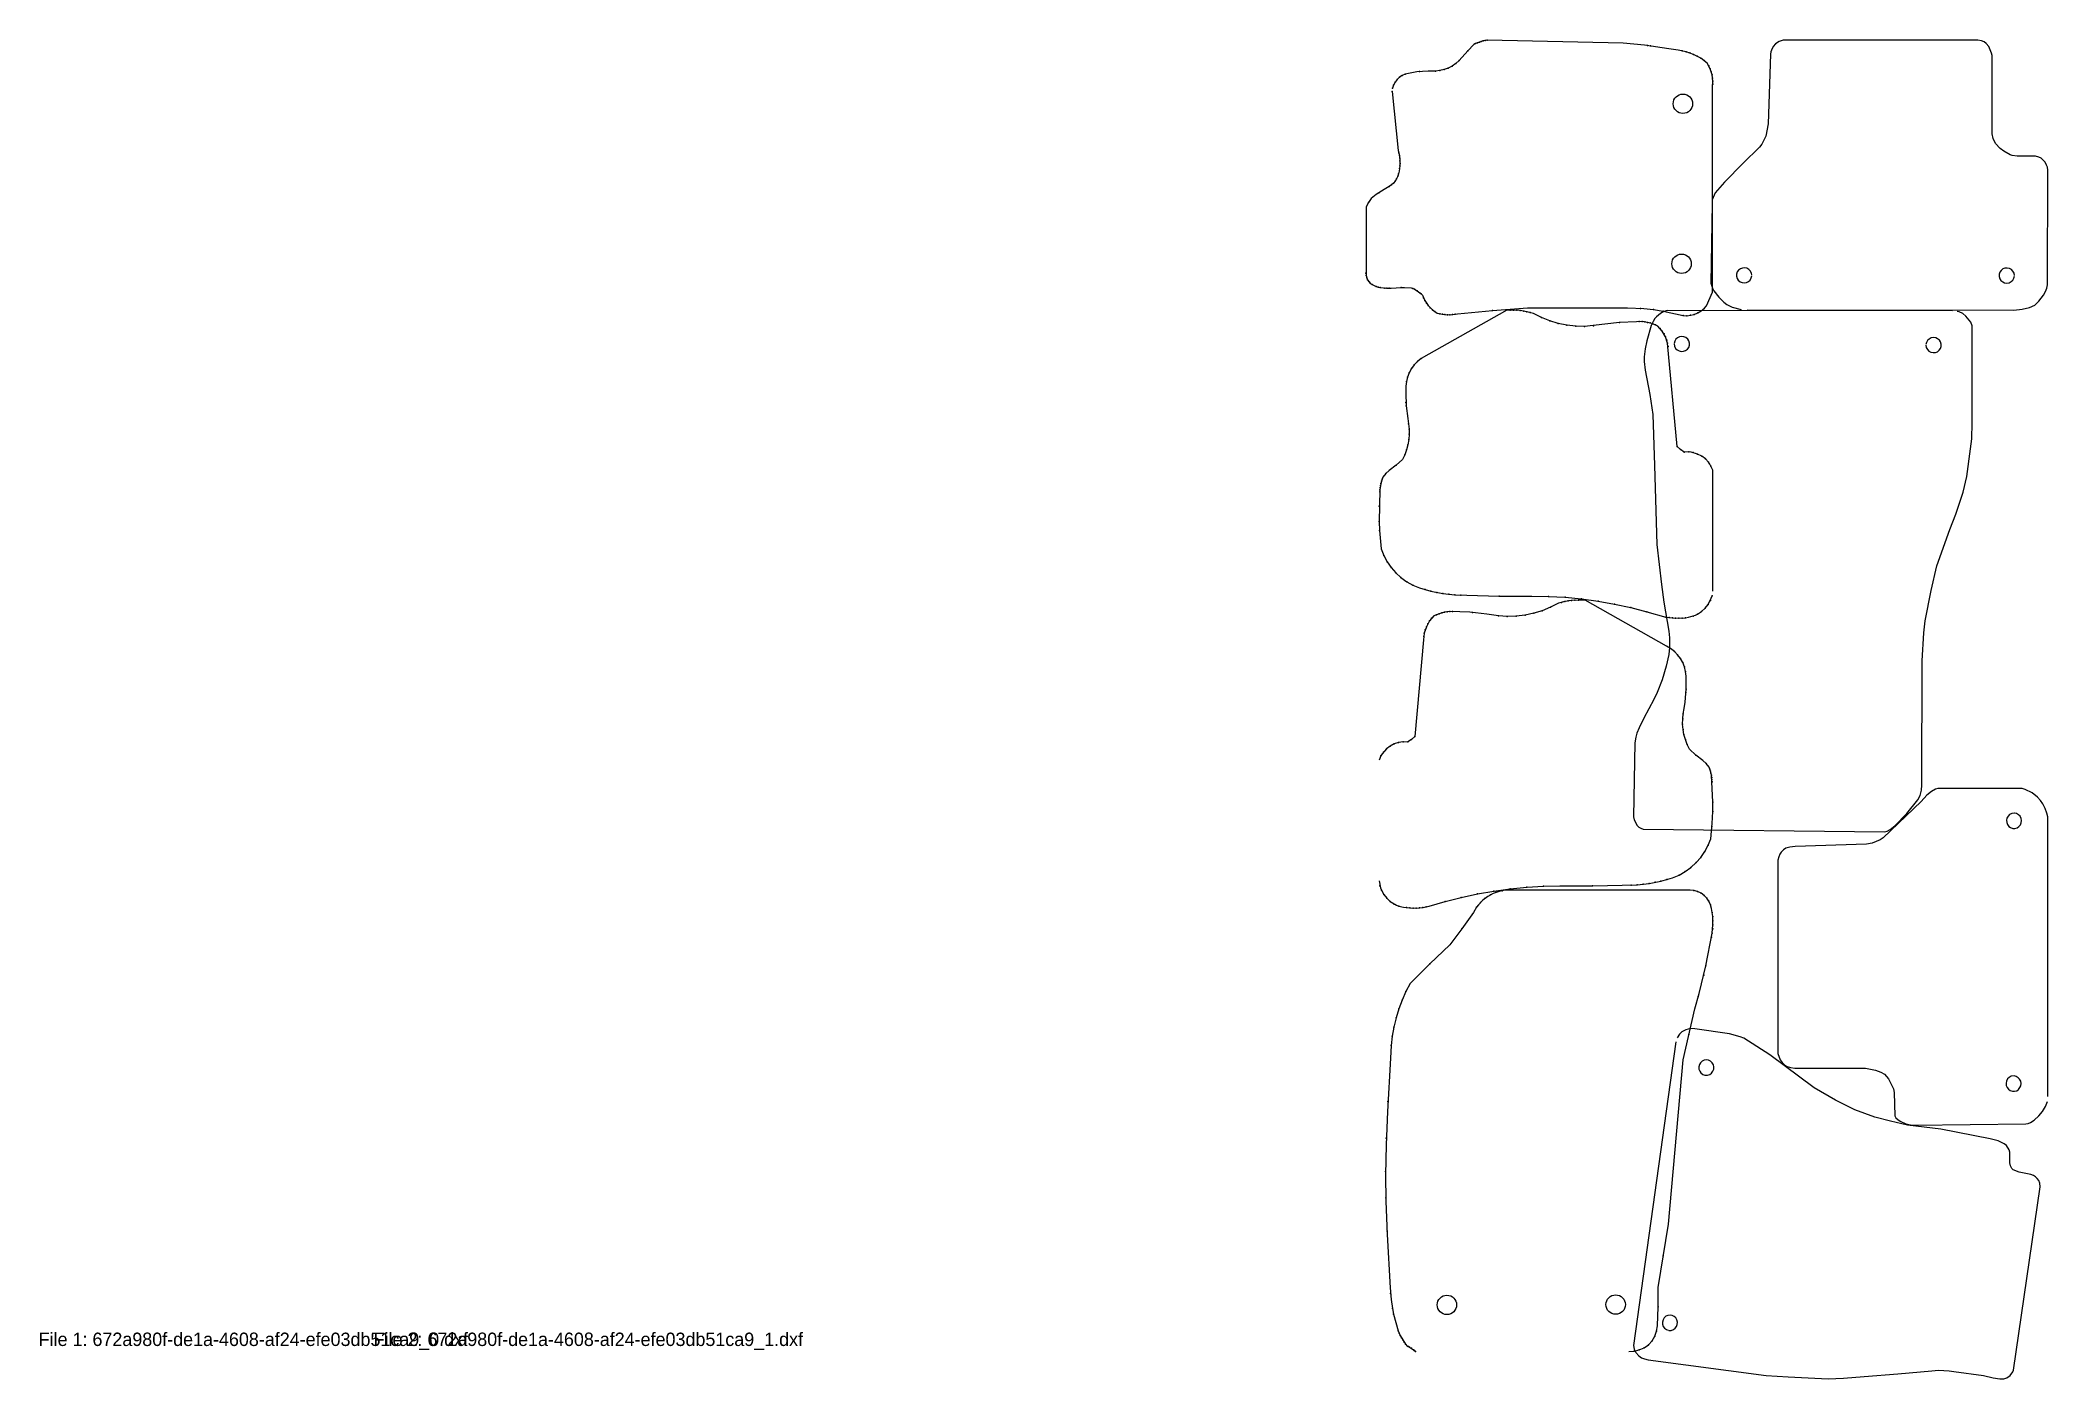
# Model space of a CAD drawing. Header units: metres. Extents: x 2 to 2999, y 1 to 1999.
import ezdxf

# ---------------------------------------------------------------- set-up
doc = ezdxf.new("R2010")
doc.units = ezdxf.units.M
doc.layers.add('2', color=7, linetype='Continuous')
doc.layers.add('3', color=7, linetype='Continuous')

msp = doc.modelspace()

# ---------------------------------------------------------------- linework, layer by layer
for points in [[(2020.3, 1922.5), (2029, 1834.3), (2031, 1826.8), (2031.9, 1819), (2031.8, 1811.2), (2030.6, 1803.5), (2029.9, 1799.6), (2028.6, 1795.8), (2026.8, 1792.1), (2024.7, 1788.7), (2022.1, 1785.7), (2019.1, 1782.9), (2015.8, 1780.6), (2008.2, 1776.3), (1996.4, 1768.5), (1989.1, 1762.6), (1984.9, 1756.6), (1981.5, 1750.1), (1981.5, 1647.7), (1982.3, 1644.5), (1983.6, 1641.4), (1985.4, 1638.6), (1987.6, 1636.2), (1990.2, 1634.1), (1996.2, 1631.4), (2002.6, 1629.7), (2012.4, 1628.6), (2019, 1628.9), (2033.9, 1630), (2038.8, 1630), (2048.8, 1629.3), (2053.4, 1627.3), (2057.7, 1624.9), (2063.6, 1620.3), (2065.4, 1618.6), (2069.1, 1610.4), (2074.2, 1603.1), (2080.4, 1596.7), (2087.7, 1591.5), (2095.2, 1589.9), (2102.8, 1589.2), (2110.4, 1589.4), (2117.9, 1590.5), (2170, 1595.4), (2222.1, 1599.3), (2371.6, 1599.3), (2396.1, 1598.3), (2410.6, 1596.8), (2425, 1594.4), (2454.5, 1587.9), (2460.2, 1587.7), (2465.8, 1588.3), (2471.3, 1589.7), (2476.6, 1591.9), (2481.5, 1594.8), (2485.9, 1598.4), (2489.7, 1602.5), (2498.4, 1623.1), (2498.4, 1928.3), (2499, 1937.8), (2497.8, 1947.2), (2494.9, 1956.2), (2490.4, 1964.6), (2480.9, 1972), (2470.3, 1977.8), (2458.9, 1981.8), (2447, 1984), (2433.4, 1986.3), (2397, 1991.5), (2364.9, 1994.6), (2162.1, 1999), (2156.2, 1998), (2150.5, 1996.2), (2144.9, 1993.8), (2142.3, 1992.4), (2133.2, 1983.3), (2120.5, 1968.4), (2115.5, 1964.1), (2110, 1960.4), (2104.1, 1957.3), (2097.9, 1955), (2091.5, 1953.5), (2084.9, 1952.7), (2074.1, 1952.7), (2057.1, 1951.5), (2039.8, 1948.2), (2035.4, 1946.2), (2031.3, 1943.6), (2027.7, 1940.2), (2024.7, 1936.3), (2022.5, 1932), (2021, 1927.4)], [(2550.1, 1596.5), (2948, 1595.8), (2960.7, 1597.3), (2971.5, 1599.8), (2979.5, 1603.7), (2985.5, 1609.2), (2992.5, 1618.4), (2995.5, 1623.9), (2997.5, 1628.6), (2998.6, 1633.8), (2999, 1805), (2998.3, 1809.3), (2997.2, 1812.6), (2994.8, 1816.8), (2991.7, 1820.4), (2988.9, 1822.8), (2985.6, 1824.4), (2980.7, 1825.7), (2953.2, 1825.8), (2945.7, 1826.9), (2942.6, 1827.9), (2933.3, 1833.2), (2927.6, 1837.4), (2920.9, 1844.8), (2917.2, 1852.2), (2915.8, 1859.2), (2915.9, 1976.3), (2915.1, 1979.6), (2910.7, 1989.5), (2907.1, 1994), (2903.7, 1996.4), (2900.1, 1997.8), (2894.7, 1999), (2604.1, 1999), (2597.8, 1996.9), (2592.5, 1993.4), (2588.9, 1989.5), (2586.3, 1984.2), (2585.5, 1981.8), (2585.1, 1978.1), (2581.6, 1874.3), (2578.1, 1855.8), (2576.3, 1851.7), (2571.9, 1843.7), (2568.5, 1839.5), (2544.2, 1815.6), (2516.5, 1787.2), (2502.3, 1771.1), (2499.2, 1764.1), (2498, 1760.9), (2497.8, 1755.9), (2496.2, 1636.1), (2496.8, 1633.3), (2498.2, 1628.8), (2500.6, 1624.8), (2508.1, 1615.2), (2515.5, 1607.9), (2520, 1604.6), (2527.7, 1600.4), (2541.1, 1597.1)], [(2557.1, 1648), (2556.5, 1651.4), (2554.9, 1654.6), (2552.7, 1656.8), (2549.6, 1658.5), (2546.5, 1659.2), (2543, 1658.9), (2540, 1657.8), (2537.2, 1655.6), (2535.4, 1653.1), (2534.3, 1649.8), (2534.2, 1646.7), (2535.2, 1643.3), (2536.9, 1640.7), (2539.6, 1638.4), (2542.5, 1637.2), (2546, 1636.8), (2549.1, 1637.3), (2552.3, 1638.9), (2554.6, 1641), (2556.4, 1644.1), (2557, 1647.1)], [(2949.1, 1647.7), (2948.5, 1651.2), (2946.9, 1654.3), (2944.7, 1656.5), (2941.6, 1658.3), (2938.5, 1658.9), (2935, 1658.7), (2932, 1657.5), (2929.2, 1655.4), (2927.4, 1652.9), (2926.3, 1649.5), (2926.2, 1646.4), (2927.2, 1643), (2928.9, 1640.5), (2931.6, 1638.2), (2934.5, 1636.9), (2938, 1636.5), (2941.1, 1637), (2944.3, 1638.6), (2946.6, 1640.8), (2948.4, 1643.8), (2949, 1646.8)], [(2499, 1176.7), (2499, 1357), (2494.5, 1366.2), (2492.5, 1369), (2487.8, 1374), (2482.3, 1378.1), (2476.3, 1381.3), (2466.4, 1384), (2463, 1384.4), (2456.1, 1384.2), (2450.7, 1388), (2445.8, 1392.5), (2431.4, 1546.6), (2428.4, 1556), (2423.5, 1564.7), (2417, 1572.3), (2409.4, 1575.6), (2401.5, 1577.8), (2393.3, 1578.9), (2385, 1578.8), (2359.4, 1577.6), (2355.2, 1577.2), (2307.6, 1571.6), (2294.3, 1571.9), (2281.1, 1573.5), (2268.1, 1576.2), (2255.4, 1580.1), (2243.1, 1585.1), (2231.3, 1591.2), (2221.5, 1593.7), (2211.6, 1595.3), (2201.5, 1596.1), (2191.4, 1596), (2063.8, 1523.8), (2058.2, 1519.5), (2053.3, 1514.5), (2049.1, 1508.9), (2045.7, 1502.7), (2043.1, 1496.2), (2041.5, 1489.4), (2040.7, 1482.4), (2040.6, 1472.7), (2041.2, 1453.3), (2043.5, 1434.1), (2044.9, 1426.4), (2045.7, 1418.6), (2045.8, 1410.7), (2045.2, 1402.9), (2043.8, 1395.2), (2041.8, 1387.7), (2039.1, 1380.3), (2035.8, 1373.2), (2026.1, 1364.5), (2015.6, 1356.8), (2010.7, 1352), (2006.3, 1346.8), (2004.3, 1340.7), (2002.9, 1334.4), (2002.1, 1328), (2000.7, 1280.6), (2001.3, 1267), (2003.9, 1239.8), (2007.8, 1229.9), (2012.7, 1220.6), (2018.7, 1211.9), (2025.6, 1204), (2033.4, 1196.9), (2042, 1190.7), (2051.2, 1185.6), (2060.9, 1181.5), (2078.2, 1176.6), (2095.8, 1173.2), (2113.6, 1171.1), (2131.6, 1170.5), (2180.2, 1169.3), (2228.9, 1169.4), (2253.7, 1168.9), (2278.5, 1167.5), (2303.1, 1165.1), (2327.7, 1161.7), (2352.1, 1157.4), (2376.4, 1152.2), (2400.4, 1146), (2428.9, 1137.9), (2438.5, 1136.7), (2448.2, 1136.3), (2457.9, 1136.9), (2462.7, 1137.6), (2473, 1140.7), (2476.2, 1142.3), (2482.2, 1146.2), (2487.4, 1151), (2491.9, 1156.7), (2496.7, 1166.3), (2497.7, 1169.7)], [(2856.8, 1595), (2431.2, 1595.6), (2426, 1594), (2421, 1590.9), (2414.7, 1586.2), (2412.3, 1583.4), (2409.7, 1579), (2407, 1572.9), (2400.4, 1550.1), (2397.8, 1538.3), (2396.4, 1526.6), (2396.4, 1519.2), (2398.1, 1506.7), (2404.8, 1470), (2409.3, 1440.2), (2412, 1364), (2415.5, 1246.5), (2422.3, 1186.8), (2426, 1160.4), (2433.2, 1116.7), (2434.2, 1106.8), (2434.2, 1092.6), (2433.1, 1082.3), (2429.5, 1064.7), (2423.1, 1044.4), (2415.7, 1025.5), (2410.9, 1015.1), (2395.8, 986.9), (2389.1, 972.7), (2385.7, 964.6), (2384.1, 958.8), (2382.4, 950.3), (2380.5, 840), (2381.4, 835.2), (2386.1, 826.8), (2388.6, 824.5), (2391.4, 822.7), (2394.9, 821.5), (2755.6, 817.3), (2759.2, 818.3), (2763.7, 820.8), (2770.6, 826.6), (2788.4, 844.9), (2805, 865.2), (2808.2, 871.7), (2810.3, 879.6), (2810.9, 887.2), (2811.5, 1072.7), (2814.1, 1114.2), (2815.7, 1132.4), (2824.9, 1177.6), (2833.2, 1214.5), (2852.8, 1268.7), (2861.7, 1291.4), (2872.5, 1324.5), (2878.1, 1348), (2883.7, 1388.9), (2885.3, 1404.1), (2886.1, 1427.7), (2886, 1572.4), (2884.1, 1578), (2876.5, 1587.1), (2872, 1590.9), (2866.8, 1593.4), (2863.5, 1594.2)], [(2441.3, 1545.7), (2441.8, 1542.2), (2443.4, 1539), (2445.6, 1536.8), (2448.7, 1535.1), (2451.8, 1534.4), (2455.4, 1534.7), (2458.3, 1535.8), (2461.1, 1538), (2462.9, 1540.5), (2464, 1543.8), (2464.1, 1546.9), (2463.1, 1550.3), (2461.5, 1552.9), (2458.7, 1555.2), (2455.9, 1556.4), (2452.3, 1556.9), (2449.2, 1556.3), (2446, 1554.7), (2443.7, 1552.6), (2442, 1549.5), (2441.3, 1546.5)], [(2817.1, 1543.8), (2817.6, 1540.4), (2819.2, 1537.2), (2821.4, 1535), (2824.5, 1533.3), (2827.6, 1532.6), (2831.2, 1532.9), (2834.1, 1534), (2836.9, 1536.2), (2838.7, 1538.7), (2839.8, 1542), (2839.9, 1545.1), (2838.9, 1548.5), (2837.3, 1551.1), (2834.5, 1553.4), (2831.7, 1554.6), (2828.1, 1555), (2825, 1554.5), (2821.8, 1552.9), (2819.5, 1550.8), (2817.8, 1547.7), (2817.1, 1544.7)], [(2000.7, 744.1), (2003, 733.6), (2004.3, 730.3), (2007.8, 724), (2012.2, 718.4), (2017.5, 713.6), (2026.7, 708.1), (2030, 706.7), (2037, 704.9), (2046.6, 703.9), (2056.3, 703.7), (2066, 704.5), (2075.5, 706.3), (2099.3, 713.4), (2123.3, 719.6), (2147.5, 724.8), (2172, 729.1), (2196.5, 732.4), (2221.2, 734.8), (2246, 736.3), (2270.8, 736.7), (2319.5, 736.6), (2386.1, 738.5), (2403.9, 740.5), (2421.5, 744), (2438.8, 748.9), (2448.5, 752.9), (2457.7, 758.1), (2466.3, 764.3), (2474, 771.4), (2481, 779.3), (2487, 788), (2491.9, 797.3), (2495.8, 807.1), (2498, 829.8), (2499, 848), (2499, 861.6), (2496.8, 901.8), (2495.4, 908), (2493.3, 914.1), (2489, 919.4), (2484, 924.1), (2473.6, 931.9), (2463.9, 940.6), (2460.5, 947.7), (2457.9, 955), (2455.8, 962.6), (2454.5, 970.3), (2453.9, 978.1), (2454, 986), (2454.7, 993.7), (2456.2, 1001.4), (2457.4, 1011.1), (2459, 1030.4), (2458.9, 1049.8), (2458.2, 1056.7), (2456.6, 1063.6), (2454, 1070.1), (2450.6, 1076.2), (2446.4, 1081.8), (2441.5, 1086.8), (2435.9, 1091.1), (2429.8, 1094.6), (2308.3, 1163.3), (2298.2, 1163.4), (2288.1, 1162.7), (2278.1, 1161), (2268.4, 1158.6), (2256.6, 1152.5), (2244.3, 1147.4), (2231.6, 1143.6), (2218.6, 1140.8), (2205.4, 1139.3), (2192.1, 1139), (2178.8, 1139.8), (2161.5, 1142.5), (2136, 1145.3), (2106.4, 1146.3), (2098.2, 1145.2), (2090.2, 1143), (2082.7, 1139.7), (2076.2, 1132.1), (2071.3, 1123.4), (2068.2, 1113.9), (2067.1, 1104), (2053.9, 959.9), (2049, 955.4), (2043.5, 951.6), (2033.3, 951.4), (2029.9, 950.7), (2023.4, 948.6), (2017.3, 945.5), (2011.9, 941.3), (2005.2, 933.6), (2003.4, 930.6), (2000.7, 924.4)], [(2999, 422.3), (2999, 839.7), (2997.6, 845.5), (2995, 852.2), (2991.6, 859), (2987.9, 864.3), (2983.7, 869), (2975.6, 875.8), (2965.3, 880.6), (2960.7, 882.2), (2835, 882), (2831.5, 881), (2825.5, 877.8), (2818.5, 872.1), (2809.7, 862.9), (2753.3, 808.5), (2748.6, 805.6), (2737, 800.5), (2728.4, 799), (2621.9, 795.6), (2613.9, 794.5), (2607.9, 793), (2604.2, 790.4), (2600.7, 787.2), (2598.7, 784.2), (2597.4, 780.3), (2596.2, 775.2), (2596.2, 486.5), (2599.4, 477.1), (2602.4, 472.9), (2606.2, 469.2), (2609.7, 467.2), (2615, 465.8), (2621.4, 464.9), (2726.6, 464.7), (2741.5, 461.8), (2749.9, 458.8), (2755, 455.6), (2761.3, 448.7), (2768.5, 434), (2769.7, 428.3), (2770.5, 393.7), (2771.9, 390.8), (2774.9, 388), (2778.5, 385.4), (2787, 381.7), (2794.2, 380.2), (2800.2, 379.7), (2966, 381.4), (2969.8, 381.9), (2973.3, 383.5), (2978.8, 387.1), (2985.4, 393.5), (2990.8, 400), (2995.4, 407.7), (2998.4, 414.7)], [(2948.5, 845.4), (2945, 844.8), (2941.9, 843.2), (2939.7, 841), (2937.9, 837.9), (2937.3, 834.8), (2937.6, 831.3), (2938.7, 828.3), (2940.9, 825.5), (2943.4, 823.7), (2946.7, 822.6), (2949.8, 822.5), (2953.2, 823.5), (2955.8, 825.2), (2958.1, 827.9), (2959.3, 830.8), (2959.7, 834.4), (2959.2, 837.5), (2957.6, 840.7), (2955.4, 842.9), (2952.4, 844.7), (2949.4, 845.4)], [(2373.4, 42), (2381.4, 42.3), (2389.1, 44.1), (2396.3, 47.4), (2402.8, 52), (2408.2, 57.9), (2412.3, 64.6), (2415.1, 72.1), (2416.3, 79.9), (2417.4, 108.6), (2417.1, 137.2), (2432.6, 231.7), (2454.7, 476.9), (2472, 553.4), (2478.5, 576), (2488.6, 617.2), (2498, 666.3), (2499, 678.6), (2498.7, 691), (2497, 703.2), (2495.6, 708.7), (2493.2, 713.9), (2490, 718.5), (2486, 722.6), (2481.4, 725.9), (2476.3, 728.3), (2470.8, 729.8), (2465.1, 730.4), (2188.9, 730.4), (2179.8, 728.6), (2171, 725.4), (2162.9, 721), (2155.5, 715.3), (2149, 708.6), (2146.2, 704.9), (2141.5, 696.9), (2124.3, 672.7), (2106.6, 649), (2076.4, 620.5), (2047, 591.3), (2040.7, 578.9), (2035, 566.1), (2030.2, 553), (2026.1, 539.6), (2022.9, 526), (2020.5, 512.2), (2018.9, 498.3), (2017.9, 479.4), (2013.1, 400), (2011.1, 350.4), (2010.5, 305.7), (2011, 266), (2012.9, 216.4), (2017.3, 137), (2018.8, 119.3), (2020.7, 106.2), (2022.5, 97.5), (2029.4, 72.5), (2032.3, 65.5), (2036, 59), (2040.3, 52.8), (2042.8, 49.9), (2046.1, 48.4), (2052.2, 44.4), (2055, 42)], [(2443.9, 504.2), (2380.5, 51), (2381.6, 45.3), (2384.1, 40.3), (2388.3, 35.4), (2392.4, 32.6), (2396.8, 30.7), (2402.2, 29.2), (2578.6, 6.2), (2611.5, 3.9), (2671.1, 1), (2694.2, 2), (2725, 4.6), (2775.2, 8.7), (2825.6, 13.2), (2835.8, 13.7), (2851.6, 12.9), (2858.8, 12.2), (2903.1, 5.8), (2917.4, 2.5), (2927.2, 1), (2933.2, 1), (2937.8, 2.4), (2942.9, 6), (2946.7, 11.4), (2947.7, 13.9), (2987.4, 287.4), (2987.1, 292.8), (2985.4, 297.1), (2983.3, 300), (2980.5, 302.7), (2977.8, 304.5), (2973.5, 306), (2956.2, 309.4), (2947.4, 312.7), (2945.4, 314.7), (2943.1, 319), (2942.3, 323.5), (2942.4, 335.1), (2942.2, 339.4), (2941.2, 342.9), (2937.4, 349.2), (2933.6, 352), (2925, 356.2), (2913, 359.3), (2839.5, 373.4), (2789.7, 379.7), (2764, 385.4), (2740.6, 391.4), (2710.9, 402.4), (2682, 416.7), (2650.3, 435.2), (2583.8, 484.4), (2545.4, 509.3), (2539.9, 511.7), (2523.6, 516), (2472.2, 523.6), (2465.8, 523.7), (2458.6, 521.7), (2452.9, 518.8), (2449.1, 515.2), (2445.6, 510.1)], [(2487.6, 454.1), (2491.2, 454.2), (2494.5, 455.3), (2497, 457.2), (2499.1, 460.1), (2500.2, 463), (2500.4, 466.6), (2499.7, 469.6), (2498, 472.7), (2495.7, 474.9), (2492.5, 476.4), (2489.5, 476.9), (2486, 476.4), (2483.2, 475.1), (2480.6, 472.7), (2479, 470), (2478.1, 466.6), (2478.2, 463.4), (2479.3, 460), (2481.1, 457.5), (2483.9, 455.3), (2486.8, 454.3)], [(2947.9, 453), (2944.4, 452.5), (2941.3, 450.8), (2939, 448.6), (2937.3, 445.5), (2936.7, 442.5), (2936.9, 438.9), (2938.1, 436), (2940.2, 433.1), (2942.7, 431.3), (2946.1, 430.2), (2949.2, 430.2), (2952.6, 431.1), (2955.1, 432.8), (2957.4, 435.6), (2958.7, 438.4), (2959.1, 442), (2958.5, 445.1), (2956.9, 448.3), (2954.8, 450.5), (2951.7, 452.3), (2948.7, 453)], [(2433.3, 73.3), (2436.8, 73.4), (2440.2, 74.6), (2442.7, 76.4), (2444.8, 79.3), (2445.9, 82.2), (2446.1, 85.8), (2445.4, 88.9), (2443.6, 92), (2441.4, 94.1), (2438.2, 95.7), (2435.2, 96.2), (2431.7, 95.7), (2428.9, 94.3), (2426.3, 92), (2424.6, 89.3), (2423.7, 85.8), (2423.8, 82.7), (2425, 79.3), (2426.8, 76.7), (2429.6, 74.6), (2432.5, 73.5)]]:
    msp.add_lwpolyline(points)
for centre in [(2454.3, 1904.1), (2452.3, 1665.3), (2102, 111.4), (2353.9, 111.8)]:
    msp.add_circle(centre, 14.5)
at = {"layer": '2', "color": 7}
for p in [(2020.3, 1922.5), (2445.8, 1392.5), (2456.1, 1384.2), (2053.9, 959.9), (2043.5, 951.6), (2055, 42)]:
    msp.add_point(p, dxfattribs=at)
at = {"layer": '3', "color": 7}
for p in [(2133.2, 1983.3), (2144.9, 1993.8), (2147.7, 1995.1), (2150.5, 1996.2), (2153.3, 1997.2), (2156.2, 1998), (2159.2, 1998.6), (2162.1, 1999), (2401.5, 1991), (2406.1, 1990.4), (2453, 1983.1), (2458.9, 1981.8), (2464.7, 1980), (2039.8, 1948.2), (2061.3, 1952), (2084.9, 1952.7), (2091.5, 1953.5), (2097.9, 1955), (2104.1, 1957.3), (2110, 1960.4), (2115.5, 1964.1), (2120.5, 1968.4), (2470.3, 1977.8), (2475.7, 1975.1), (2480.9, 1972), (2485.8, 1968.5), (2492.8, 1960.5), (2494.9, 1956.2), (2496.6, 1951.8), (2021, 1927.4), (2022.5, 1932), (2024.7, 1936.3), (2027.7, 1940.2), (2031.3, 1943.6), (2035.4, 1946.2), (2497.8, 1947.2), (2498.6, 1942.5), (2498.9, 1933.1), (2499, 1937.8), (2030.1, 1830.6), (2029.9, 1799.6), (2031, 1826.8), (2031.4, 1807.4), (2031.6, 1822.9), (2031.8, 1811.2), (2031.9, 1819), (2032, 1815.1), (2000.2, 1771.3), (2015.8, 1780.6), (2019.1, 1782.9), (2022.1, 1785.7), (2024.7, 1788.7), (2026.8, 1792.1), (2028.6, 1795.8), (1984.9, 1756.6), (1981.2, 1651), (1981.5, 1647.7), (1982.3, 1644.5), (1983.6, 1641.4), (1985.4, 1638.6), (1987.6, 1636.2), (1990.2, 1634.1), (1996.2, 1631.4), (1999.4, 1630.4), (2002.6, 1629.7), (2009.1, 1628.7), (2012.4, 1628.6), (2015.7, 1628.6), (2033.9, 1630), (2051.1, 1628.4), (2053.4, 1627.3), (2057.7, 1624.9), (2061.7, 1621.9), (2063.6, 1620.3), (2067.1, 1614.4), (2069.1, 1610.4), (2071.5, 1606.6), (2074.2, 1603.1), (2077.2, 1599.7), (2080.4, 1596.7), (2084, 1593.9), (2091.4, 1590.6), (2095.2, 1589.9), (2099, 1589.4), (2102.8, 1589.2), (2106.6, 1589.2), (2110.4, 1589.4), (2114.2, 1589.8), (2170, 1595.4), (2196.4, 1596.1), (2201.5, 1596.1), (2206.5, 1595.8), (2211.6, 1595.3), (2216.6, 1594.6), (2221.5, 1593.7), (2226.4, 1592.5), (2391.2, 1598.6), (2410.6, 1596.8), (2425, 1594.4), (2471.3, 1589.7), (2476.6, 1591.9), (2481.5, 1594.8), (2485.9, 1598.4), (2243.1, 1585.1), (2255.4, 1580.1), (2268.1, 1576.2), (2281.1, 1573.5), (2294.3, 1571.9), (2307.6, 1571.6), (2320.8, 1572.5), (2359.4, 1577.6), (2389.1, 1579), (2393.3, 1578.9), (2397.4, 1578.5), (2401.5, 1577.8), (2405.5, 1576.9), (2409.4, 1575.6), (2413.3, 1574.1), (2420.4, 1568.7), (2423.5, 1564.7), (2426.1, 1560.5), (2454.5, 1587.9), (2460.2, 1587.7), (2465.8, 1588.3), (2428.4, 1556), (2430.1, 1551.4), (2431.4, 1546.6), (2432.3, 1541.6), (2045.7, 1502.7), (2049.1, 1508.9), (2053.3, 1514.5), (2058.2, 1519.5), (2063.8, 1523.8), (2041.5, 1489.4), (2043.1, 1496.2), (2040.9, 1458.2), (2041.2, 1453.3), (2044.9, 1426.4), (2045.7, 1418.6), (2045.8, 1410.7), (2039.1, 1380.3), (2041.8, 1387.7), (2043.8, 1395.2), (2045.2, 1402.9), (2450.7, 1388), (2463, 1384.4), (2469.8, 1383.4), (2476.3, 1381.3), (2010.7, 1352), (2026.1, 1364.5), (2482.3, 1378.1), (2487.8, 1374), (2492.5, 1369), (2496.2, 1363.3), (2002, 1324.8), (2002.1, 1328), (2002.4, 1331.2), (2002.9, 1334.4), (2003.5, 1337.5), (2004.3, 1340.7), (2005.2, 1343.7), (2001, 1303.4), (2000.7, 1280.6), (2001.3, 1267), (2007.8, 1229.9), (2012.7, 1220.6), (2018.7, 1211.9), (2025.6, 1204), (2033.4, 1196.9), (2042, 1190.7), (2051.2, 1185.6), (2069.5, 1178.9), (2078.2, 1176.6), (2086.9, 1174.7), (2095.8, 1173.2), (2104.7, 1172), (2113.6, 1171.1), (2122.6, 1170.6), (2180.2, 1169.3), (2253.7, 1168.9), (2497.7, 1169.7), (2086.4, 1141.5), (2090.2, 1143), (2094.2, 1144.2), (2098.2, 1145.2), (2102.3, 1145.9), (2106.4, 1146.3), (2110.5, 1146.4), (2140.3, 1145), (2178.8, 1139.8), (2192.1, 1139), (2205.4, 1139.3), (2218.6, 1140.8), (2231.6, 1143.6), (2244.3, 1147.4), (2256.6, 1152.5), (2273.2, 1159.9), (2278.1, 1161), (2278.5, 1167.5), (2283.1, 1162), (2288.1, 1162.7), (2293.1, 1163.2), (2298.2, 1163.4), (2303.1, 1165.1), (2303.2, 1163.5), (2327.7, 1161.7), (2352.1, 1157.4), (2376.4, 1152.2), (2400.4, 1146), (2469.6, 1139.4), (2476.2, 1142.3), (2482.2, 1146.2), (2487.4, 1151), (2491.9, 1156.7), (2495.3, 1162.9), (2067.4, 1109), (2068.2, 1113.9), (2069.5, 1118.8), (2071.3, 1123.4), (2073.5, 1127.9), (2076.2, 1132.1), (2079.2, 1136.1), (2428.9, 1137.9), (2433.7, 1137.2), (2438.5, 1136.7), (2443.4, 1136.4), (2448.2, 1136.3), (2453.1, 1136.5), (2457.9, 1136.9), (2435.9, 1091.1), (2441.5, 1086.8), (2446.4, 1081.8), (2450.6, 1076.2), (2454, 1070.1), (2456.6, 1063.6), (2458.2, 1056.7), (2458.8, 1025.5), (2459, 1030.4), (2454.7, 993.7), (2453.9, 978.1), (2454, 986), (2454.5, 970.3), (2455.8, 962.6), (2003.4, 930.6), (2007.2, 936.3), (2011.9, 941.3), (2017.3, 945.5), (2023.4, 948.6), (2029.9, 950.7), (2036.7, 951.7), (2049, 955.4), (2457.9, 955), (2460.5, 947.7), (2473.6, 931.9), (2489, 919.4), (2494.5, 911.1), (2495.4, 908), (2496.2, 904.9), (2496.8, 901.8), (2497.3, 898.6), (2497.6, 895.4), (2497.7, 892.2), (2499, 861.6), (2499, 848), (2497.6, 825.3), (2481, 779.3), (2487, 788), (2491.9, 797.3), (2448.5, 752.9), (2457.7, 758.1), (2466.3, 764.3), (2474, 771.4), (2002, 737), (2004.3, 730.3), (2007.8, 724), (2123.3, 719.6), (2147.5, 724.8), (2166.9, 723.3), (2172, 729.1), (2175.3, 727.2), (2184.3, 729.6), (2193.5, 730.7), (2196.5, 732.4), (2221.2, 734.8), (2246, 736.3), (2319.5, 736.6), (2377.1, 738), (2386.1, 738.5), (2395, 739.3), (2403.9, 740.5), (2412.7, 742.1), (2421.5, 744), (2430.2, 746.3), (2470.8, 729.8), (2476.3, 728.3), (2481.4, 725.9), (2486, 722.6), (2012.2, 718.4), (2017.5, 713.6), (2023.5, 709.6), (2030, 706.7), (2041.8, 704.3), (2046.6, 703.9), (2051.5, 703.7), (2056.3, 703.7), (2061.2, 704), (2066, 704.5), (2070.8, 705.3), (2099.3, 713.4), (2146.2, 704.9), (2152.1, 712.1), (2159.1, 718.3), (2490, 718.5), (2493.2, 713.9), (2495.6, 708.7), (2498, 697.1), (2498.7, 691), (2124.3, 672.7), (2497, 660.2), (2498, 666.3), (2498.7, 672.5), (2499, 684.8), (2499, 678.6), (2076.4, 620.5), (2485.6, 603.4), (2488.6, 617.2), (2040.7, 578.9), (2477.2, 571.5), (2026.1, 539.6), (2030.2, 553), (2035, 566.1), (2020.5, 512.2), (2022.9, 526), (2463.3, 515.1), (2018.9, 498.3), (2013.9, 414.9), (2011.4, 360.3), (2010.5, 310.7), (2010.9, 271), (2012.6, 221.4), (2425, 184.4), (2018, 128.2), (2020.7, 106.2), (2022.5, 97.5), (2417.4, 108.6), (2029.4, 72.5), (2030.7, 69), (2032.3, 65.5), (2034, 62.2), (2412.3, 64.6), (2415.1, 72.1), (2036, 59), (2038.1, 55.8), (2040.3, 52.8), (2044.5, 49.2), (2046.1, 48.4), (2049.2, 46.6), (2052.2, 44.4), (2053.6, 43.3), (2381.4, 42.3), (2389.1, 44.1), (2396.3, 47.4), (2402.8, 52), (2408.2, 57.9)]:
    msp.add_point(p, dxfattribs=at)

# ---------------------------------------------------------------- texts
for s, p in [('File 1: 672a980f-de1a-4608-af24-efe03db51ca9_0.dxf', (0, 50)), ('File 2: 672a980f-de1a-4608-af24-efe03db51ca9_1.dxf', (500, 50))]:
    msp.add_text(s, height=20).set_placement(p)

doc.saveas('drawing.dxf')
